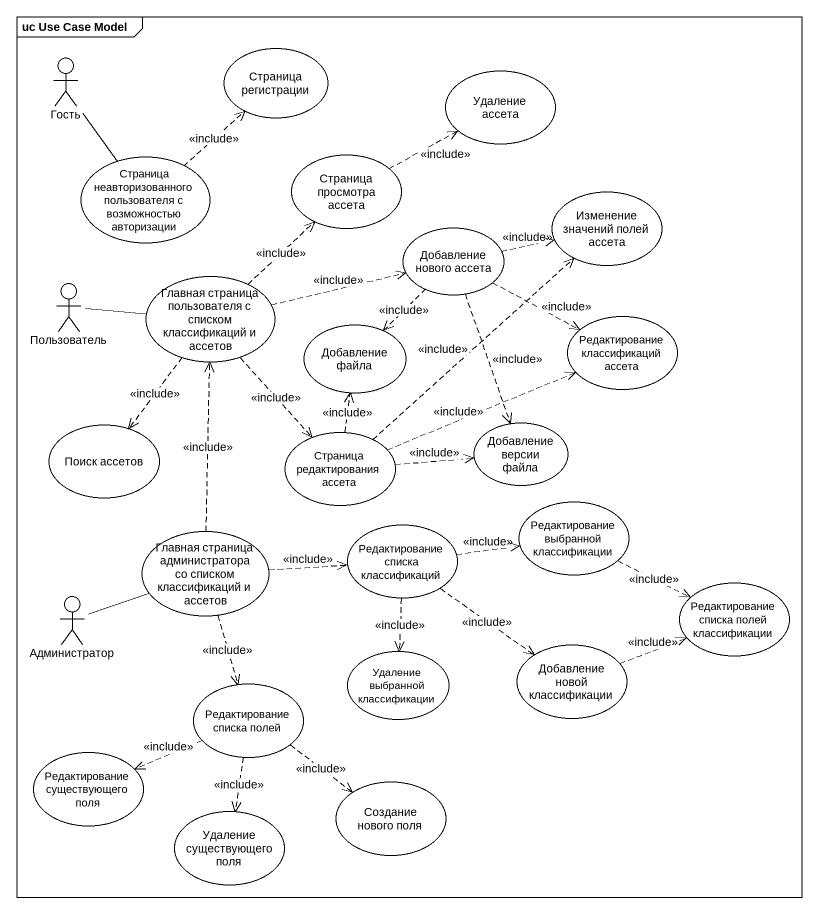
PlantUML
@startuml
mainframe uc Use Case Model
usecase "Страница регистрации" as Страница_регистрации
actor Гость
usecase "Удаление ассета" as Удаление_ассета
usecase "Страница неавторизованного пользователя с возможностью авторизации" as Страница_неавторизованного
usecase "Страница просмотра ассета" as Страница_просмотра_ассета
usecase "Изменение значений полей ассета" as Изменение_значений_полей
usecase "Добавление нового ассета" as Добавление_нового_ассета
actor Пользователь
usecase "Главная страница пользователя с списком классификаций и ассетов" as Главная_страница
usecase "Добавление файла" as Добавление_файла
usecase "Редактирование классификаций ассета" as Редактирование
usecase "Поиск ассетов" as Поиск_ассетов
usecase "Страница редактирования ассета" as Страница_редактирования
usecase "Добавление версии файла" as Добавление_версии_файла
usecase "Главная страница администратора со списком классификаций и ассетов" as Главная_страница_2
usecase "Редактирование списка классификаций" as Редактирование_списка
usecase "Редактирование выбранной классификации" as Редактирование_выбранной
actor Администратор
usecase "Редактирование списка полей классификации" as Редактирование_списка_полей
usecase "Удаление выбранной классификации" as Удаление_выбранной
usecase "Добавление новой классификации" as Добавление_новой
usecase "Редактирование списка полей" as Редактирование_списка_полей_2
usecase "Редактирование существующего поля" as Редактирование_2
usecase "Удаление существующего поля" as Удаление_существующего_поля
usecase "Создание нового поля" as Создание_нового_поля
Гость -- Страница_неавторизованного
Страница_неавторизованного .up.> Страница_регистрации : <<include>>
Страница_просмотра_ассета .right.> Удаление_ассета : <<include>>
Добавление_нового_ассета .right.> Изменение_значений_полей : <<include>>
Добавление_нового_ассета ..> Добавление_файла : <<include>>
Добавление_нового_ассета .right.> Редактирование : <<include>>
Добавление_нового_ассета ..> Добавление_версии_файла : <<include>>
Пользователь -right- Главная_страница
Главная_страница .up.> Страница_просмотра_ассета : <<include>>
Главная_страница .right.> Добавление_нового_ассета : <<include>>
Главная_страница ..> Поиск_ассетов : <<include>>
Главная_страница ..> Страница_редактирования : <<include>>
Страница_редактирования .up.> Изменение_значений_полей : <<include>>
Страница_редактирования .up.> Добавление_файла : <<include>>
Страница_редактирования .right.> Редактирование : <<include>>
Страница_редактирования .right.> Добавление_версии_файла : <<include>>
Главная_страница_2 .up.> Главная_страница : <<include>>
Главная_страница_2 .right.> Редактирование_списка : <<include>>
Главная_страница_2 ..> Редактирование_списка_полей_2 : <<include>>
Редактирование_списка .right.> Редактирование_выбранной : <<include>>
Редактирование_списка ..> Удаление_выбранной : <<include>>
Редактирование_списка ..> Добавление_новой : <<include>>
Редактирование_выбранной .right.> Редактирование_списка_полей : <<include>>
Администратор -right- Главная_страница_2
Добавление_новой .right.> Редактирование_списка_полей : <<include>>
Редактирование_списка_полей_2 .left.> Редактирование_2 : <<include>>
Редактирование_списка_полей_2 ..> Удаление_существующего_поля : <<include>>
Редактирование_списка_полей_2 ..> Создание_нового_поля : <<include>>
@enduml
